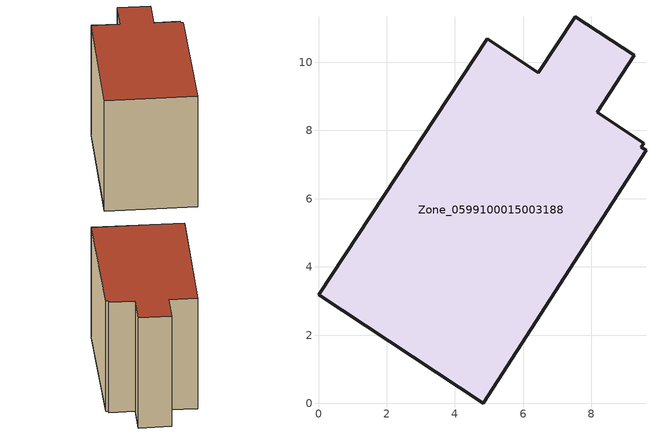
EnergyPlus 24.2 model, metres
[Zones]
Zone_0599100015003188
 floor ground (C_G): 9.6,7.41 4.83,0 0,3.18 4.94,10.69 6.44,9.7 7.52,11.34 9.26,10.2 8.17,8.53 9.54,7.63 9.45,7.51 z0.78
 wall outside (C_F): 9.26,10.2 7.52,11.34 6.44,9.7 4.94,10.69 0,3.18 4.83,0 9.6,7.41 9.45,7.51 9.54,7.63 8.17,8.53 9.26,10.2 z0.78:8.73
 roof outside (C_R): 4.83,0 9.6,7.41 9.45,7.51 9.54,7.63 8.17,8.53 9.26,10.2 7.52,11.34 6.44,9.7 4.94,10.69 0,3.18 z8.73
[BUILDING]
Pand.0599100015003188: North Axis=0; Terrain=City; Loads Convergence Tolerance Value=0.04; Temperature Convergence Tolerance Value=0.4; Solar Distribution=FullExterior; Maximum Number of Warmup Days=25; Minimum Number of Warmup Days=1
[Site:Location]
Rotterdam.The.Hague.AP_ZH_NLD Design_Conditions: Latitude=51.96; Longitude=4.45; Time Zone=1; Elevation=-4.5
[SITE:GROUNDTEMPERATURE:BUILDINGSURFACE]
18, 18, 18, 18, 18, 18, 18, 18, 18, 18, 18, 18
[MATERIAL] Thermal Absorptance=0.9; Solar Absorptance=0.7; Visible Absorptance=0.7
Name | Roughness | Thickness | Conductivity | Density | Specific Heat
G.TC.1965-1974 | MediumSmooth | 0.15 | 0.882353 | 540 | 1210
F.TC.1965-1974 | Rough | 0.3 | 0.697674 | 1920 | 840
R.TC.1965-1974 | MediumRough | 0.2 | 0.232558 | 1500 | 1000
[CONSTRUCTION]
C_G: G.TC.1965-1974
C_F: F.TC.1965-1974
C_R: R.TC.1965-1974
[ZONE]
Zone_0599100015003188: Type=1; Multiplier=1; Ceiling Height=Autocalculate; Volume=Autocalculate; Floor Area=autocalculate; Part of Total Floor Area=Yes
[ZONEINFILTRATION:DESIGNFLOWRATE]
Infil_Zone_0599100015003188: Zone or ZoneList or Space or SpaceList=Zone_0599100015003188; Schedule=AlwaysOn; Design Flow Rate Calculation Method=Flow/Area; Flow Rate per Floor Area=0.003; Constant Term Coefficient=1; Temperature Term Coefficient=0; Velocity Term Coefficient=0; Velocity Squared Term Coefficient=0
[HVACTEMPLATE:ZONE:IDEALLOADSAIRSYSTEM]
Zone_0599100015003188: Maximum Heating Supply Air Temperature=50; Minimum Cooling Supply Air Temperature=13; Maximum Heating Supply Air Humidity Ratio=0.0156; Minimum Cooling Supply Air Humidity Ratio=0.0077; Heating Limit=NoLimit; Cooling Limit=NoLimit; Dehumidification Control Type=ConstantSensibleHeatRatio; Cooling Sensible Heat Ratio=0.7; Dehumidification Setpoint=60; Humidification Control Type=None; Humidification Setpoint=30; Outdoor Air Method=None; Outdoor Air Flow Rate per Person=0.00944; Outdoor Air Flow Rate per Zone Floor Area=0; Outdoor Air Flow Rate per Zone=0; Demand Controlled Ventilation Type=None; Outdoor Air Economizer Type=NoEconomizer; Heat Recovery Type=None; Sensible Heat Recovery Effectiveness=0.7; Latent Heat Recovery Effectiveness=0.65
[ZONECONTROL:THERMOSTAT]
ThermostatControl_Zone_0599100015003188: Zone or ZoneList=Zone_0599100015003188; Control Type Schedule=DualSetpointControlType; Control 1=Thermostat_Zone_0599100015003188; Temperature Difference Between Cutout And Setpoint=0
[THERMOSTATSETPOINT:DUALSETPOINT]
Thermostat_Zone_0599100015003188: Heating Setpoint Temperature Schedule=HeatingSetpoint_Zone_0599100015003188; Cooling Setpoint Temperature Schedule=CoolingSetpoint_Zone_0599100015003188
[SCHEDULE:COMPACT]
HeatingSetpoint_Zone_0599100015003188: Through: 12/31, For: AllDays, Until: 24:00, 21
CoolingSetpoint_Zone_0599100015003188: Through: 12/31, For: AllDays, Until: 24:00, 24
DualSetpointControlType: Through: 12/31, For: AllDays, Until: 24:00, 4
AlwaysOn: Through: 12/31, For: AllDays, Until: 24:00, 1
